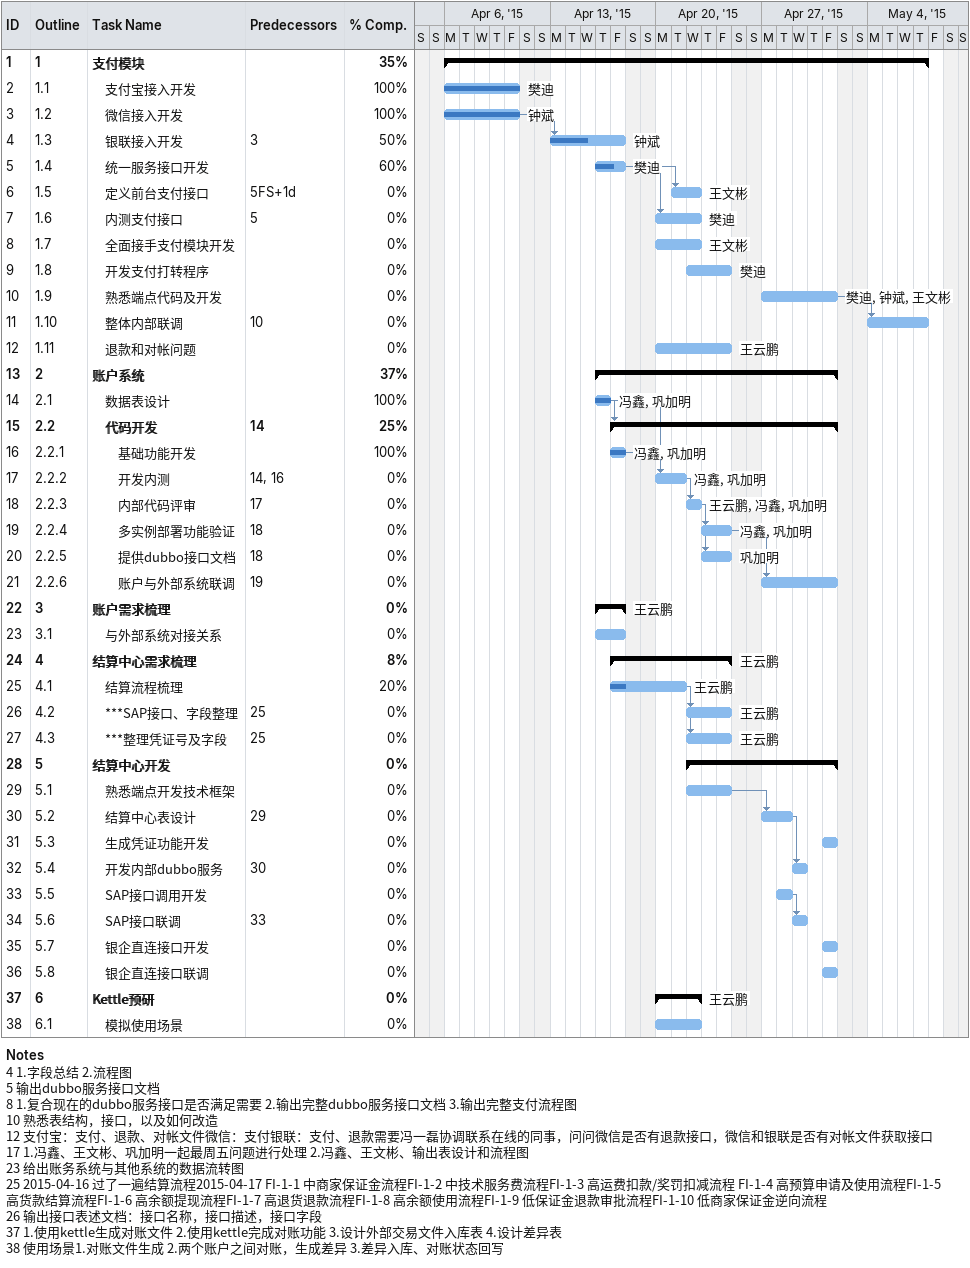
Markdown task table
| ID | WBS | Task | Start | Finish | Predecessors | Resources | % complete |
|---|---|---|---|---|---|---|---|
| 1 | 1 | **支付模块** | 2015-04-06 | 2015-05-07 |  |  | 35 |
| 2 | 1.1 | 支付宝接入开发 | 2015-04-06 | 2015-04-10 |  | 樊迪 | 100 |
| 3 | 1.2 | 微信接入开发 | 2015-04-06 | 2015-04-10 |  | 钟斌 | 100 |
| 4 | 1.3 | 银联接入开发 | 2015-04-13 | 2015-04-17 | 3 | 钟斌 | 50 |
| 5 | 1.4 | 统一服务接口开发 | 2015-04-16 | 2015-04-17 |  | 樊迪 | 60 |
| 6 | 1.5 | 定义前台支付接口 | 2015-04-21 | 2015-04-22 | 5FS+1d | 王文彬 | 0 |
| 7 | 1.6 | 内测支付接口 | 2015-04-20 | 2015-04-22 | 5 | 樊迪 | 0 |
| 8 | 1.7 | 全面接手支付模块开发 | 2015-04-20 | 2015-04-22 |  | 王文彬 | 0 |
| 9 | 1.8 | 开发支付打转程序 | 2015-04-22 | 2015-04-24 |  | 樊迪 | 0 |
| 10 | 1.9 | 熟悉端点代码及开发 | 2015-04-27 | 2015-05-01 |  | 樊迪, 钟斌, 王文彬 | 0 |
| 11 | 1.10 | 整体内部联调 | 2015-05-04 | 2015-05-07 | 10 |  | 0 |
| 12 | 1.11 | 退款和对帐问题 | 2015-04-20 | 2015-04-24 |  | 王云鹏 | 0 |
| 13 | 2 | **账户系统** | 2015-04-16 | 2015-05-01 |  |  | 37 |
| 14 | 2.1 | 数据表设计 | 2015-04-16 | 2015-04-16 |  | 冯鑫, 巩加明 | 100 |
| 15 | 2.2 | **代码开发** | 2015-04-17 | 2015-05-01 | 14 |  | 25 |
| 16 | 2.2.1 | 基础功能开发 | 2015-04-17 | 2015-04-17 |  | 冯鑫, 巩加明 | 100 |
| 17 | 2.2.2 | 开发内测 | 2015-04-20 | 2015-04-21 | 14, 16 | 冯鑫, 巩加明 | 0 |
| 18 | 2.2.3 | 内部代码评审 | 2015-04-22 | 2015-04-22 | 17 | 王云鹏, 冯鑫, 巩加明 | 0 |
| 19 | 2.2.4 | 多实例部署功能验证 | 2015-04-23 | 2015-04-24 | 18 | 冯鑫, 巩加明 | 0 |
| 20 | 2.2.5 | 提供dubbo接口文档 | 2015-04-23 | 2015-04-24 | 18 | 巩加明 | 0 |
| 21 | 2.2.6 | 账户与外部系统联调 | 2015-04-27 | 2015-05-01 | 19 |  | 0 |
| 22 | 3 | **账户需求梳理** | 2015-04-16 | 2015-04-17 |  | 王云鹏 | 0 |
| 23 | 3.1 | 与外部系统对接关系 | 2015-04-16 | 2015-04-17 |  |  | 0 |
| 24 | 4 | **结算中心需求梳理** | 2015-04-17 | 2015-04-24 |  | 王云鹏 | 8 |
| 25 | 4.1 | 结算流程梳理 | 2015-04-17 | 2015-04-21 |  | 王云鹏 | 20 |
| 26 | 4.2 | ***SAP接口、字段整理 | 2015-04-22 | 2015-04-24 | 25 | 王云鹏 | 0 |
| 27 | 4.3 | ***整理凭证号及字段 | 2015-04-22 | 2015-04-24 | 25 | 王云鹏 | 0 |
| 28 | 5 | **结算中心开发** | 2015-04-22 | 2015-05-01 |  |  | 0 |
| 29 | 5.1 | 熟悉端点开发技术框架 | 2015-04-22 | 2015-04-24 |  |  | 0 |
| 30 | 5.2 | 结算中心表设计 | 2015-04-27 | 2015-04-28 | 29 |  | 0 |
| 31 | 5.3 | 生成凭证功能开发 | 2015-05-01 | 2015-05-01 |  |  | 0 |
| 32 | 5.4 | 开发内部dubbo服务 | 2015-04-29 | 2015-04-29 | 30 |  | 0 |
| 33 | 5.5 | SAP接口调用开发 | 2015-04-28 | 2015-04-28 |  |  | 0 |
| 34 | 5.6 | SAP接口联调 | 2015-04-29 | 2015-04-29 | 33 |  | 0 |
| 35 | 5.7 | 银企直连接口开发 | 2015-05-01 | 2015-05-01 |  |  | 0 |
| 36 | 5.8 | 银企直连接口联调 | 2015-05-01 | 2015-05-01 |  |  | 0 |
| 37 | 6 | **Kettle预研** | 2015-04-20 | 2015-04-22 |  | 王云鹏 | 0 |
| 38 | 6.1 | 模拟使用场景 | 2015-04-20 | 2015-04-22 |  |  | 0 |

Notes
- 4: 1.字段总结 2.流程图
- 5: 输出dubbo服务接口文档
- 8: 1.复合现在的dubbo服务接口是否满足需要 2.输出完整dubbo服务接口文档 3.输出完整支付流程图
- 10: 熟悉表结构，接口，以及如何改造
- 12: 支付宝：支付、退款、对帐文件 微信：支付 银联：支付、退款 需要冯一磊协调联系在线的同事，问问微信是否有退款接口，微信和银联是否有对帐文件获取接口
- 17: 1.冯鑫、王文彬、巩加明一起最周五问题进行处理 2.冯鑫、王文彬、输出表设计和流程图
- 23: 给出账务系统与其他系统的数据流转图
- 25: 2015-04-16 过了一遍结算流程 2015-04-17 FI-1-1 中 商家保证金流程 FI-1-2 中 技术服务费流程 FI-1-3 高 运费扣款/奖罚扣减流程 FI-1-4 高 预算申请及使用流程 FI-1-5 高 货款结算流程 FI-1-6 高 余额提现流程 FI-1-7 高 退货退款流程 FI-1-8 高 余额使用流程 FI-1-9 低 保证金退款审批流程 FI-1-10 低 商家保证金逆向流程
- 26: 输出接口表述文档：接口名称，接口描述，接口字段
- 37: 1.使用kettle生成对账文件 2.使用kettle完成对账功能 3.设计外部交易文件入库表 4.设计差异表
- 38: 使用场景 1.对账文件生成 2.两个账户之间对账，生成差异 3.差异入库、对账状态回写
